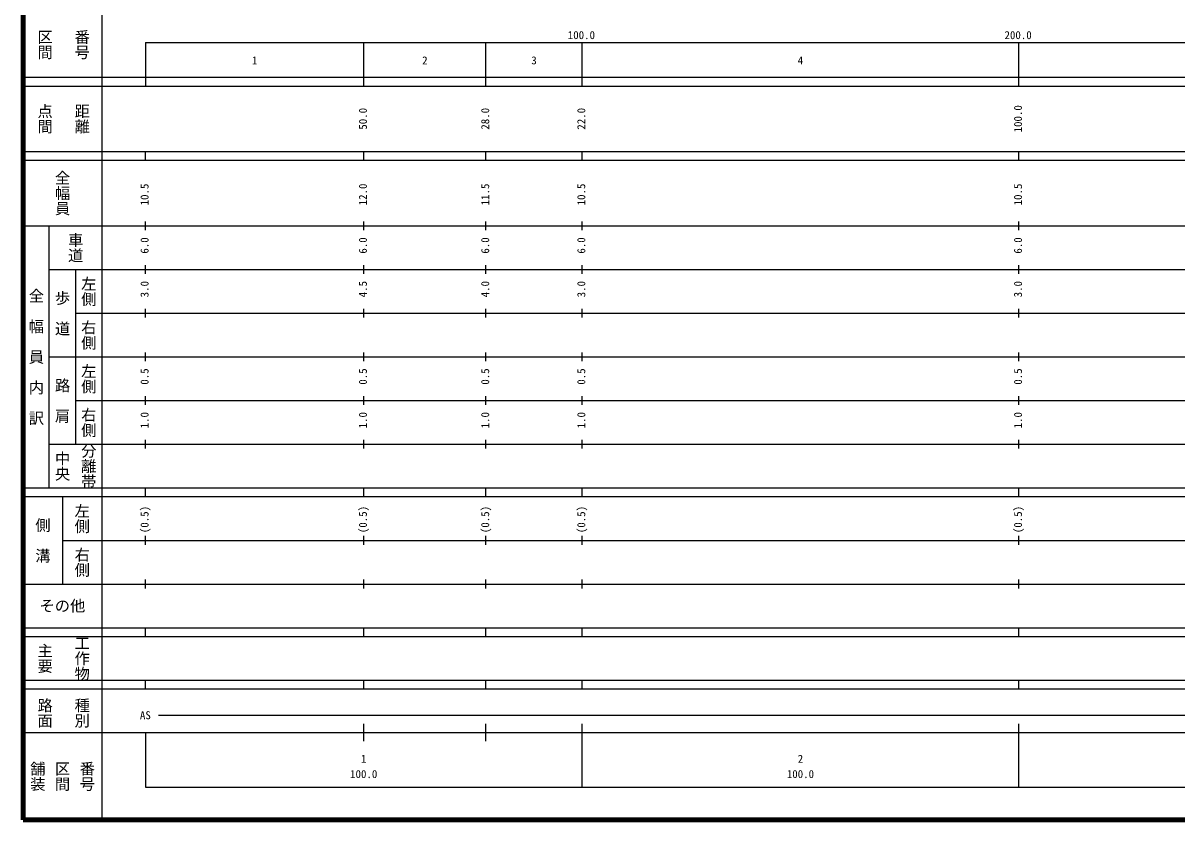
# Model space of a CAD drawing. Units: millimetres on the paper, enlarged 1000 times. Extents: x 40000 to 680000, y 20000 to 380000.
# Drawn here: x 40000 to 304210, y 20000 to 202409 of the extents above; entities that cross this region are included whole.
import ezdxf
from ezdxf.enums import TextEntityAlignment as Align

# ---------------------------------------------------------------- set-up
doc = ezdxf.new("R2010")
doc.units = ezdxf.units.MM
doc.header["$LTSCALE"] = 1000
doc.layers.add('M-TTL', color=2, linetype='Continuous', lineweight=140)
doc.layers.add('M-TTL-BAND', color=7, linetype='Continuous', lineweight=25)
doc.styles.add('@ＭＳ ゴシック', font='')
doc.styles.add('ＭＳ ゴシック', font='')
doc.styles.get('@ＭＳ ゴシック').set_extended_font_data('@MS Gothic')
doc.styles.get('ＭＳ ゴシック').set_extended_font_data('MS Gothic')

msp = doc.modelspace()

# ---------------------------------------------------------------- linework, layer by layer
at = {"layer": 'M-TTL'}
for p, q in [((40000, 380000), (40000, 20000)), ((40000, 20000), (680000, 20000))]:
    msp.add_line(p, q, dxfattribs=at)
at = {"layer": 'M-TTL-BAND'}
for p, q in [((58000, 370000), (58000, 20000)), ((68000, 198000), (579000, 198000)), ((68000, 198000), (68000, 188000)), ((118000, 188000), (118000, 198000)), ((146000, 188000), (146000, 198000)), ((168000, 188000), (168000, 198000)), ((268000, 188000), (268000, 198000)), ((40000, 190000), (579000, 190000)), ((40000, 188000), (579000, 188000)), ((40000, 173000), (579000, 173000)), ((68000, 171000), (68000, 173000)), ((118000, 171000), (118000, 173000)), ((146000, 171000), (146000, 173000)), ((168000, 171000), (168000, 173000)), ((268000, 171000), (268000, 173000)), ((40000, 171000), (579000, 171000)), ((40000, 156000), (579000, 156000)), ((46000, 96000), (46000, 156000)), ((68000, 155000), (68000, 157000)), ((118000, 155000), (118000, 157000)), ((146000, 155000), (146000, 157000)), ((168000, 155000), (168000, 157000)), ((268000, 155000), (268000, 157000)), ((46000, 146000), (579000, 146000)), ((52000, 146000), (52000, 106000)), ((68000, 145000), (68000, 147000)), ((118000, 145000), (118000, 147000)), ((146000, 145000), (146000, 147000)), ((168000, 145000), (168000, 147000)), ((268000, 145000), (268000, 147000)), ((52000, 136000), (579000, 136000)), ((68000, 135000), (68000, 137000)), ((118000, 135000), (118000, 137000)), ((146000, 135000), (146000, 137000)), ((168000, 135000), (168000, 137000)), ((268000, 135000), (268000, 137000)), ((68000, 125000), (68000, 127000)), ((118000, 125000), (118000, 127000)), ((146000, 125000), (146000, 127000)), ((168000, 125000), (168000, 127000)), ((268000, 125000), (268000, 127000)), ((46000, 126000), (579000, 126000)), ((68000, 115000), (68000, 117000)), ((118000, 115000), (118000, 117000)), ((146000, 115000), (146000, 117000)), ((168000, 115000), (168000, 117000)), ((268000, 115000), (268000, 117000)), ((52000, 116000), (579000, 116000)), ((46000, 106000), (579000, 106000)), ((68000, 105000), (68000, 107000)), ((118000, 105000), (118000, 107000)), ((146000, 105000), (146000, 107000)), ((168000, 105000), (168000, 107000)), ((268000, 105000), (268000, 107000)), ((40000, 96000), (579000, 96000)), ((68000, 94000), (68000, 96000)), ((118000, 94000), (118000, 96000)), ((146000, 94000), (146000, 96000)), ((168000, 94000), (168000, 96000)), ((268000, 94000), (268000, 96000)), ((40000, 94000), (579000, 94000)), ((49000, 94000), (49000, 74000)), ((68000, 83000), (68000, 85000)), ((118000, 83000), (118000, 85000)), ((146000, 83000), (146000, 85000)), ((168000, 83000), (168000, 85000)), ((268000, 83000), (268000, 85000)), ((49000, 84000), (579000, 84000)), ((40000, 74000), (579000, 74000)), ((68000, 73000), (68000, 75000)), ((118000, 73000), (118000, 75000)), ((146000, 73000), (146000, 75000)), ((168000, 73000), (168000, 75000)), ((268000, 73000), (268000, 75000)), ((40000, 64000), (579000, 64000)), ((68000, 62000), (68000, 64000)), ((118000, 62000), (118000, 64000)), ((146000, 62000), (146000, 64000)), ((168000, 62000), (168000, 64000)), ((268000, 62000), (268000, 64000)), ((40000, 62000), (579000, 62000)), ((40000, 52000), (579000, 52000)), ((68000, 50000), (68000, 52000)), ((118000, 50000), (118000, 52000)), ((146000, 50000), (146000, 52000)), ((168000, 50000), (168000, 52000)), ((268000, 50000), (268000, 52000)), ((40000, 50000), (579000, 50000)), ((71000, 44000), (565000, 44000)), ((40000, 40000), (579000, 40000)), ((68000, 40000), (68000, 27500)), ((118000, 38000), (118000, 42000)), ((146000, 38000), (146000, 42000)), ((168000, 27500), (168000, 42000)), ((268000, 27500), (268000, 42000)), ((68000, 27500), (579000, 27500))]:
    msp.add_line(p, q, dxfattribs=at)

# ---------------------------------------------------------------- texts
at = {"layer": 'M-TTL-BAND', "style": '@ＭＳ ゴシック'}
for s, p in [('番号', (53500, 197500)), ('区間', (45000, 197500)), ('点間', (45000, 180500)), ('距離', (53500, 180500)), ('全幅員', (49000, 163500)), ('車道', (52000, 151000)), ('左側', (55000, 141000)), ('全\u3000幅\u3000員\u3000内\u3000訳', (43000, 126000)), ('歩\u3000道', (49000, 136000)), ('右側', (55000, 131000)), ('左側', (55000, 121000)), ('路\u3000肩', (49000, 116000)), ('右側', (55000, 111000)), ('分離帯', (55000, 101000)), ('中央', (49000, 101000)), ('左側', (53500, 89000)), ('側\u3000溝', (44500, 84000)), ('右側', (53500, 79000)), ('工作物', (53500, 57000)), ('主要', (45000, 57000)), ('路面', (45000, 44500)), ('種別', (53500, 44500)), ('舗装', (43333, 30000)), ('区間', (49000, 30000)), ('番号', (54667, 30000))]:
    msp.add_text(s, height=2566, rotation=270, dxfattribs=at).set_placement(p, align=Align.MIDDLE_CENTER)
at = {"layer": 'M-TTL-BAND', "style": 'ＭＳ ゴシック'}
for s, p in [('100.0', (167844, 198195)), ('200.0', (267844, 198195)), ('1', (93000, 192405)), ('2', (132000, 192405)), ('3', (157000, 192405)), ('4', (218000, 192405)), ('AS', (68000, 42500)), ('1', (118000, 32523)), ('2', (218000, 32523)), ('100.0', (118000, 29033)), ('100.0', (218000, 29033))]:
    msp.add_text(s, height=1833, dxfattribs=at).set_placement(p, align=Align.BOTTOM_CENTER)
for s, p in [('50.0', (119278, 180500)), ('28.0', (147278, 180500)), ('22.0', (169278, 180500)), ('100.0', (269278, 180500)), ('10.5', (69278, 163174)), ('12.0', (119278, 163174)), ('11.5', (147278, 163174)), ('10.5', (169278, 163174)), ('10.5', (269278, 163174)), ('6.0', (69278, 151500)), ('6.0', (119278, 151500)), ('6.0', (147278, 151500)), ('6.0', (169278, 151500)), ('6.0', (269278, 151500)), ('3.0', (69278, 141500)), ('4.5', (119278, 141500)), ('4.0', (147278, 141500)), ('3.0', (169278, 141500)), ('3.0', (269278, 141500)), ('0.5', (69278, 121500)), ('0.5', (119278, 121500)), ('0.5', (147278, 121500)), ('0.5', (169278, 121500)), ('0.5', (269278, 121500)), ('1.0', (69278, 111500)), ('1.0', (119278, 111500)), ('1.0', (147278, 111500)), ('1.0', (169278, 111500)), ('1.0', (269278, 111500)), ('(0.5)', (69278, 88764)), ('(0.5)', (119278, 88764)), ('(0.5)', (147278, 88764)), ('(0.5)', (169278, 88764)), ('(0.5)', (269278, 88764))]:
    msp.add_text(s, height=1833, rotation=90, dxfattribs=at).set_placement(p, align=Align.BOTTOM_CENTER)
msp.add_text('その他', height=2566, dxfattribs=at).set_placement((49000, 69000), align=Align.MIDDLE_CENTER)

doc.saveas('drawing.dxf')
